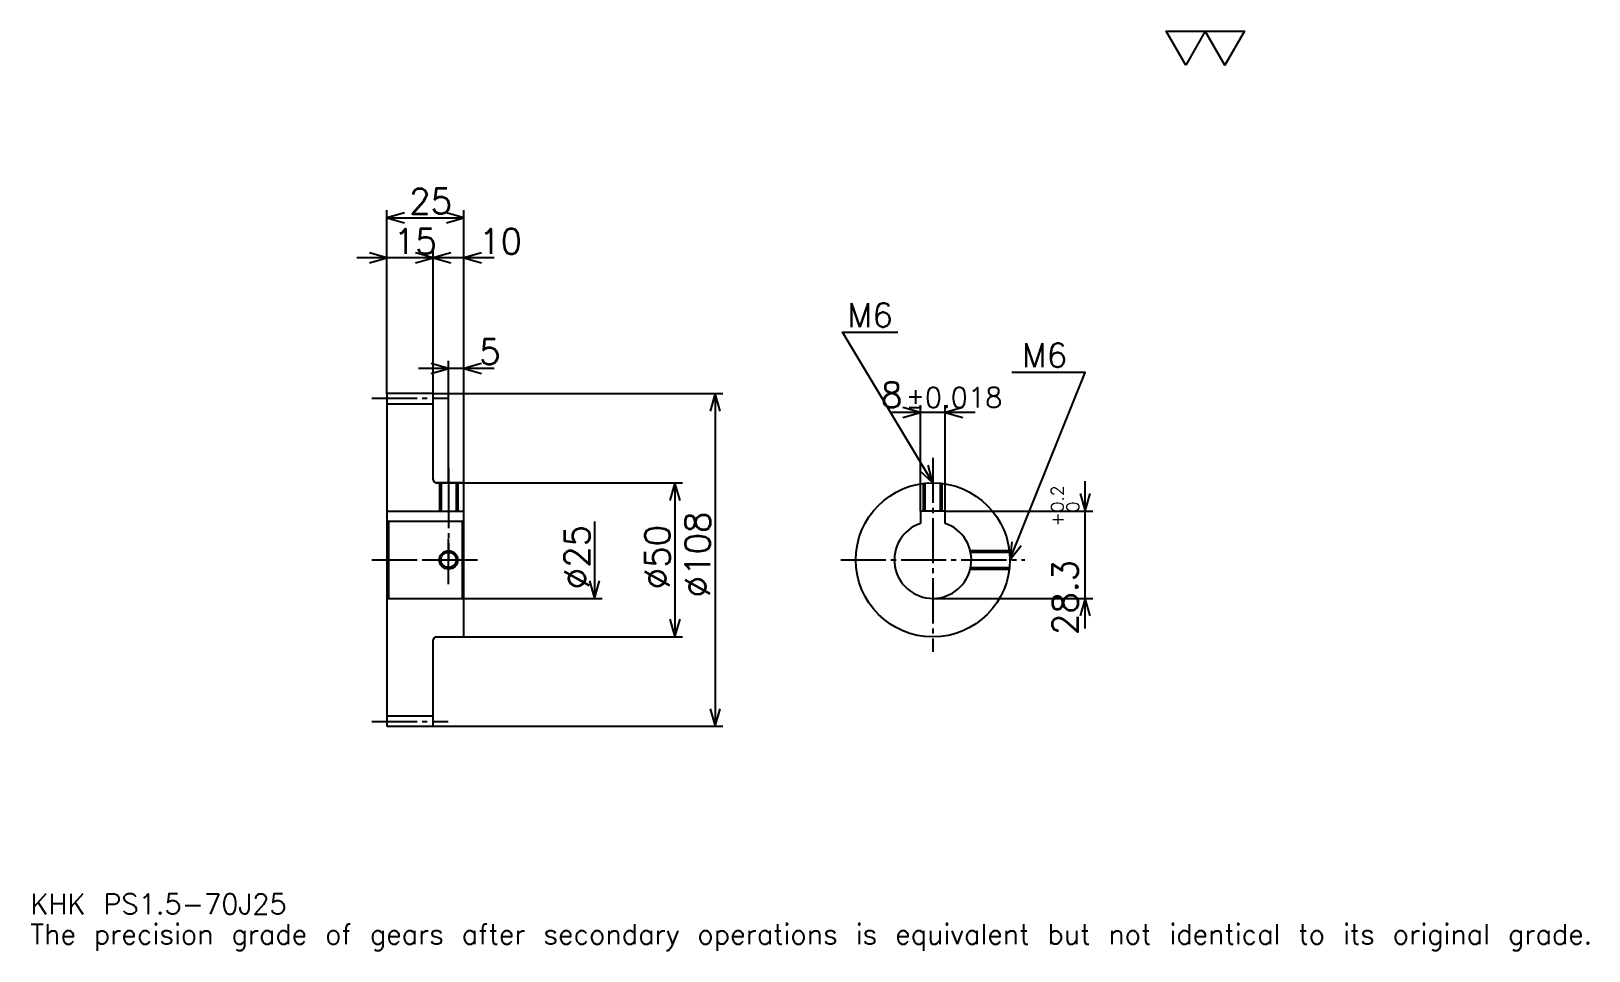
# Model space of a CAD drawing. Extents: x 17 to 522, y 6 to 304.
import ezdxf

# ---------------------------------------------------------------- set-up
doc = ezdxf.new("R2010")
doc.units = 0
doc.linetypes.add('DASHDOT', pattern=[19.565218, 14.673913, -1.630435, 1.630435, -1.630435])
doc.layers.get('0').update_dxf_attribs({"linetype": 'CONTINUOUS'})
doc.layers.add('DASHDOT', color=6, linetype='DASHDOT')
doc.styles.add('KANJI', font='TXT', dxfattribs={"bigfont": 'BIGFONT'})

msp = doc.modelspace()

# ---------------------------------------------------------------- linework, layer by layer
at = {"color": 5}
for p, q in [((132.065216, 186.880432), (132.065216, 246.391296)), ((132.065216, 243.945648), (157.065216, 243.945648)), ((157.065216, 186.880432), (157.065216, 246.391296)), ((147.065216, 186.880432), (147.065216, 233.347839)), ((156.847824, 230.902176), (122.282608, 230.902176)), ((166.847824, 230.902176), (137.282608, 230.902176)), ((152.065216, 186.880432), (152.065216, 197.478271)), ((166.847824, 195.032608), (142.282608, 195.032608)), ((132.065216, 186.780426), (132.065216, 186.880432)), ((146.96521, 186.880432), (157.065216, 186.880432)), ((147.065216, 186.780426), (147.065216, 186.880432)), ((152.065216, 157.880432), (152.065216, 186.880432)), ((152.065216, 157.880432), (152.065216, 186.880432)), ((157.065216, 186.880432), (241.032608, 186.880432)), ((157.065216, 157.380432), (157.065216, 186.880432)), ((238.586945, 186.880432), (238.586945, 78.880432)), ((305.239136, 148.680435), (305.239136, 183.152161)), ((313.239136, 148.680435), (313.239136, 183.152161)), ((323.021729, 180.706512), (295.456543, 180.706512)), ((148.065216, 157.880432), (157.065216, 157.880432)), ((157.065216, 157.880432), (227.989136, 157.880432)), ((225.543488, 157.880432), (225.543488, 107.880432)), ((358.695648, 110.597824), (358.695648, 158.463043)), ((313.239136, 148.680435), (361.141296, 148.680435)), ((199.456512, 145.380432), (199.456512, 120.380432)), ((157.065216, 120.380432), (201.902176, 120.380432)), ((309.239136, 120.380432), (361.141296, 120.380432)), ((148.065216, 107.880432), (157.065216, 107.880432)), ((157.065216, 107.880432), (227.989136, 107.880432)), ((146.96521, 78.880432), (157.065216, 78.880432)), ((157.065216, 78.880432), (241.032608, 78.880432))]:
    msp.add_line(p, q, dxfattribs=at)
at = {"color": 4}
for p, q in [((132.065216, 183.505432), (147.065216, 183.505432)), ((132.065216, 148.680435), (157.065216, 148.680435)), ((132.565216, 145.380432), (132.565216, 120.380432)), ((156.565216, 145.380432), (157.065216, 145.880432)), ((156.565216, 120.380432), (157.065216, 119.880432)), ((132.065216, 82.255432), (147.065216, 82.255432))]:
    msp.add_line(p, q, dxfattribs=at)
at = {"color": 7}
msp.add_lwpolyline([(391.304352, 293.478271), (384.945648, 304.5), (410.380432, 304.5), (404.021729, 293.478271), (397.663055, 304.5), (391.304352, 293.478271)], dxfattribs=at)
at = {"color": 5}
for points in [[(137.771744, 245.57608), (132.065216, 243.945648), (137.771744, 242.315216)], [(151.358688, 242.315216), (157.065216, 243.945648), (151.358688, 245.57608)], [(126.358696, 229.271744), (132.065216, 230.902176), (126.358696, 232.532608)], [(141.358688, 229.271744), (147.065216, 230.902176), (141.358688, 232.532608)], [(152.771744, 232.532608), (147.065216, 230.902176), (152.771744, 229.271744)], [(162.771744, 232.532608), (157.065216, 230.902176), (162.771744, 229.271744)], [(309.239136, 157.880432), (279.891296, 206.793472), (297.82608, 206.793472)], [(146.358688, 193.402176), (152.065216, 195.032608), (146.358688, 196.66304)], [(162.771744, 196.66304), (157.065216, 195.032608), (162.771744, 193.402176)], [(334.239136, 132.880432), (358.695648, 193.75), (334.891296, 193.75)], [(240.217377, 181.17392), (238.586945, 186.880432), (236.956512, 181.17392)], [(299.532593, 179.07608), (305.239136, 180.706512), (299.532593, 182.336945)], [(318.945679, 182.336945), (313.239136, 180.706512), (318.945679, 179.07608)], [(304.90506, 161.934875), (309.239136, 157.880432), (307.701233, 163.612579)], [(227.17392, 152.173904), (225.543488, 157.880432), (223.913055, 152.173904)], [(357.065216, 154.386948), (358.695648, 148.680435), (360.32608, 154.386948)], [(334.85376, 138.783401), (334.239136, 132.880432), (337.879517, 137.567688)], [(197.82608, 126.086952), (199.456512, 120.380432), (201.086945, 126.086952)], [(360.32608, 114.673912), (358.695648, 120.380432), (357.065216, 114.673912)], [(223.913055, 113.586952), (225.543488, 107.880432), (227.17392, 113.586952)], [(236.956512, 84.586952), (238.586945, 78.880432), (240.217377, 84.586952)]]:
    msp.add_lwpolyline(points, dxfattribs=at)
at = {"color": 4}
for points in [[(147.065216, 158.880432), (147.065216, 186.780426), (146.96521, 186.880432), (132.165222, 186.880432), (132.065216, 186.780426), (132.065216, 119.880432)], [(148.065216, 107.880432), (156.565216, 107.880432), (157.065216, 108.380432), (157.065216, 157.380432), (156.565216, 157.880432), (148.065216, 157.880432)], [(149.065216, 157.880432), (149.065216, 148.680435)], [(149.605225, 157.880432), (149.605225, 148.680435)], [(154.525208, 157.880432), (154.525208, 148.680435)], [(155.065216, 157.880432), (155.065216, 148.680435)], [(306.239136, 148.680435), (306.239136, 157.699783)], [(306.779114, 148.680435), (306.779114, 157.759109)], [(311.699158, 148.680435), (311.699158, 157.759109)], [(312.239136, 148.680435), (312.239136, 157.699783)], [(313.239136, 144.723145), (313.239136, 148.680435), (305.239136, 148.680435), (305.239136, 144.723145)], [(132.065216, 119.880432), (132.565216, 120.380432), (156.565216, 120.380432), (156.565216, 145.380432), (132.565216, 145.380432), (132.065216, 145.880432)], [(321.373779, 135.880432), (334.058472, 135.880432)], [(321.49469, 135.340439), (334.117798, 135.340439)], [(321.373779, 129.880432), (334.058472, 129.880432)], [(321.49469, 130.420425), (334.117798, 130.420425)], [(132.065216, 119.880432), (132.065216, 78.980431), (132.165222, 78.880432), (146.96521, 78.880432), (147.065216, 78.980431), (147.065216, 106.880432)]]:
    msp.add_lwpolyline(points, dxfattribs=at)
for centre, radius in [((309.239136, 132.880432), 25), ((152.065216, 132.880432), 2.46)]:
    msp.add_circle(centre, radius, dxfattribs=at)
at = {"color": 7}
msp.add_circle((152.065216, 132.880432), 3, dxfattribs=at)
at = {"color": 4}
for centre, radius, start, end in [((148.065216, 158.880432), 1, 180, 270), ((309.239136, 132.880432), 12.5, 108.66292518, 71.33707482), ((148.065216, 106.880432), 1, 90, 180)]:
    msp.add_arc(centre, radius, start, end, dxfattribs=at)
at = {"layer": 'DASHDOT', "color": 7}
for p, q in [((127.173912, 185.380432), (151.956512, 185.380432)), ((309.239136, 166.032608), (309.239136, 102.989128)), ((152.065216, 157.880432), (152.065216, 132.880432)), ((127.173912, 132.880432), (161.956512, 132.880432)), ((279.347839, 132.880432), (339.130432, 132.880432)), ((127.173912, 80.380432), (151.956512, 80.380432))]:
    msp.add_line(p, q, dxfattribs=at)
for points in [[(152.065216, 162.771729), (152.065216, 143.789124)], [(152.065216, 124.989128), (152.065216, 140.771744)], [(144.17392, 132.880432), (159.956512, 132.880432)]]:
    msp.add_lwpolyline(points, dxfattribs=at)

# ---------------------------------------------------------------- texts
at = {"color": 7, "style": 'KANJI'}
for s, height, p in [('25', 8.152174, (139.266296, 245.25)), ('15', 8.152174, (134.266296, 232.206512)), ('10', 8.152174, (161.956512, 232.206512)), ('M6', 7.826087, (281.521729, 208.42392)), ('5', 8.152174, (161.956512, 196.33696)), ('M6', 7.826087, (338.152161, 195.380432)), ('8', 8.152174, (292.411438, 182.336945)), ('%%p0.018', 6.521739, (300.481079, 182.336945)), ('KHK PS1.5-70J25', 6.521739, (16.304348, 17.934782)), ('The precision grade of gears after secondary operations is equivalent but not identical to its original grade.', 6.521739, (16.304348, 8.152174))]:
    msp.add_text(s, height=height, dxfattribs=at).set_placement(p)
for s, height, p in [('0.2', 4.076087, (351.684784, 148.306717)), ('%%c108', 8.152174, (236.956512, 120.652168)), ('+', 4.076087, (351.684784, 143.741501)), ('0', 4.076087, (356.739136, 148.306717)), ('%%c25', 8.152174, (197.82608, 123.301628)), ('%%c50', 8.152174, (223.913055, 123.301628)), ('28.3', 8.152174, (356.25, 108.455658))]:
    msp.add_text(s, height=height, rotation=90, dxfattribs=at).set_placement(p)

doc.saveas('drawing.dxf')
